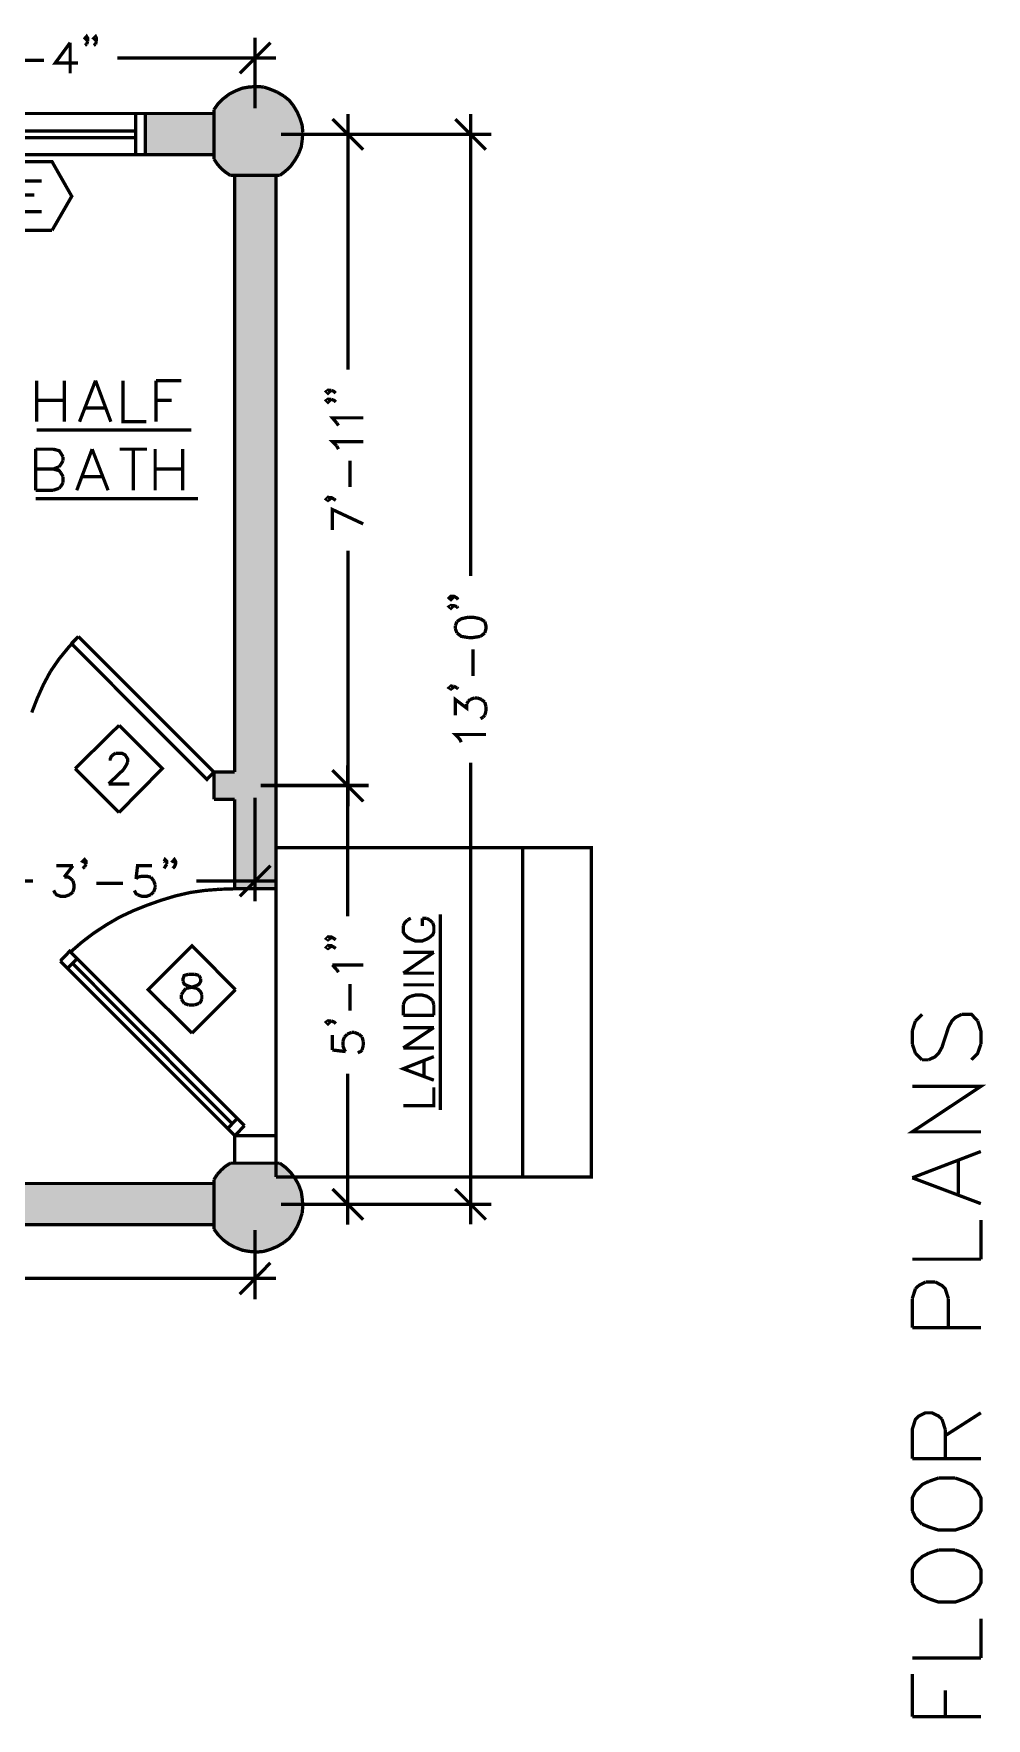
# Model space of a CAD drawing. Header units: millimetres. Extents: x 31 to 857, y 6 to 562.
# Drawn here: x 753 to 826.5, y 261.8 to 391.8 of the extents above; entities that cross this region are included whole.
import ezdxf

# ---------------------------------------------------------------- set-up
doc = ezdxf.new("R2010")
doc.units = ezdxf.units.MM
doc.layers.add('H', color=7, linetype='Continuous')
doc.layers.add('P', color=7, linetype='Continuous')

msp = doc.modelspace()

# ---------------------------------------------------------------- hatches: boundary and pattern name
at = {"layer": 'H', "linetype": 'Continuous'}
for points in [[(767.891, 387.015), (768.35, 387.315), (772.336, 387.015), (767.891, 387.015)], [(768.35, 387.315), (768.473, 387.35), (771.86, 387.315), (768.35, 387.315)], [(772.336, 387.015), (768.35, 387.315), (771.86, 387.315), (772.336, 387.015)], [(768.473, 387.35), (769.02, 387.562), (771.701, 387.35), (768.473, 387.35)], [(771.86, 387.315), (768.473, 387.35), (771.701, 387.35), (771.86, 387.315)], [(769.02, 387.562), (769.108, 387.615), (771.225, 387.562), (769.02, 387.562)], [(771.701, 387.35), (769.02, 387.562), (771.225, 387.562), (771.701, 387.35)], [(769.108, 387.615), (769.743, 387.738), (771.013, 387.615), (769.108, 387.615)], [(771.225, 387.562), (769.108, 387.615), (771.013, 387.615), (771.225, 387.562)], [(771.013, 387.615), (769.743, 387.738), (770.555, 387.738), (771.013, 387.615)], [(766.904, 385.957), (767.256, 386.38), (773.254, 385.957), (766.904, 385.957)], [(767.256, 386.38), (767.327, 386.503), (772.971, 386.38), (767.256, 386.38)], [(773.254, 385.957), (767.256, 386.38), (772.971, 386.38), (773.254, 385.957)], [(767.327, 386.503), (767.75, 386.891), (772.83, 386.503), (767.327, 386.503)], [(772.971, 386.38), (767.327, 386.503), (772.83, 386.503), (772.971, 386.38)], [(767.75, 386.891), (767.891, 387.015), (772.46, 386.891), (767.75, 386.891)], [(772.83, 386.503), (767.75, 386.891), (772.46, 386.891), (772.83, 386.503)], [(772.46, 386.891), (767.891, 387.015), (772.336, 387.015), (772.46, 386.891)], [(761.612, 382.482), (761.612, 385.657), (766.904, 382.482), (761.612, 382.482)], [(766.904, 382.482), (761.612, 385.657), (766.904, 385.657), (766.904, 382.482)], [(766.904, 385.833), (766.904, 385.957), (773.342, 385.833), (766.904, 385.833)], [(773.342, 385.833), (766.904, 385.957), (773.254, 385.957), (773.342, 385.833)], [(766.904, 385.145), (766.904, 385.833), (773.642, 385.145), (766.904, 385.145)], [(773.642, 385.145), (766.904, 385.833), (773.342, 385.833), (773.642, 385.145)], [(766.904, 384.475), (766.904, 385.145), (773.765, 384.475), (766.904, 384.475)], [(773.765, 384.475), (766.904, 385.145), (773.642, 385.145), (773.765, 384.475)], [(766.904, 383.752), (766.904, 384.475), (773.818, 383.752), (766.904, 383.752)], [(773.818, 383.752), (766.904, 384.475), (773.765, 384.475), (773.818, 383.752)], [(766.904, 383.081), (766.904, 383.752), (773.677, 383.081), (766.904, 383.081)], [(773.677, 383.081), (766.904, 383.752), (773.818, 383.752), (773.677, 383.081)], [(766.904, 382.393), (766.904, 383.081), (773.43, 382.393), (766.904, 382.393)], [(773.43, 382.393), (766.904, 383.081), (773.677, 383.081), (773.43, 382.393)], [(766.904, 382.147), (766.904, 382.393), (773.254, 382.147), (766.904, 382.147)], [(773.254, 382.147), (766.904, 382.393), (773.43, 382.393), (773.254, 382.147)], [(767.168, 381.811), (766.904, 382.147), (773.042, 381.811), (767.168, 381.811)], [(773.042, 381.811), (766.904, 382.147), (773.254, 382.147), (773.042, 381.811)], [(767.292, 381.635), (767.168, 381.811), (772.918, 381.635), (767.292, 381.635)], [(772.918, 381.635), (767.168, 381.811), (773.042, 381.811), (772.918, 381.635)], [(767.627, 381.3), (767.292, 381.635), (772.583, 381.3), (767.627, 381.3)], [(772.583, 381.3), (767.292, 381.635), (772.918, 381.635), (772.583, 381.3)], [(767.715, 381.212), (767.627, 381.3), (772.495, 381.212), (767.715, 381.212)], [(772.495, 381.212), (767.627, 381.3), (772.583, 381.3), (772.495, 381.212)], [(768.174, 380.877), (767.715, 381.212), (771.984, 380.877), (768.174, 380.877)], [(771.984, 380.877), (767.715, 381.212), (772.495, 381.212), (771.984, 380.877)], [(768.526, 334.857), (768.526, 380.877), (771.701, 334.857), (768.526, 334.857)], [(771.701, 334.857), (768.526, 380.877), (771.701, 380.877), (771.701, 334.857)], [(766.904, 332.74), (766.904, 334.857), (771.701, 332.74), (766.904, 332.74)], [(771.701, 332.74), (766.904, 334.857), (771.701, 334.857), (771.701, 332.74)], [(768.526, 329.018), (768.526, 332.74), (771.701, 329.018), (768.526, 329.018)], [(771.701, 329.018), (768.526, 332.74), (771.701, 332.74), (771.701, 329.018)], [(768.526, 325.843), (768.526, 329.018), (771.701, 325.843), (768.526, 325.843)], [(771.701, 325.843), (768.526, 329.018), (771.701, 329.018), (771.701, 325.843)], [(767.292, 303.865), (767.627, 304.253), (772.918, 303.865), (767.292, 303.865)], [(767.627, 304.253), (767.715, 304.341), (772.583, 304.253), (767.627, 304.253)], [(772.918, 303.865), (767.627, 304.253), (772.583, 304.253), (772.918, 303.865)], [(767.715, 304.341), (768.174, 304.677), (772.495, 304.341), (767.715, 304.341)], [(772.583, 304.253), (767.715, 304.341), (772.495, 304.341), (772.583, 304.253)], [(772.495, 304.341), (768.174, 304.677), (771.984, 304.677), (772.495, 304.341)], [(743.62, 299.932), (743.62, 303.107), (766.904, 299.932), (743.62, 299.932)], [(766.904, 299.932), (743.62, 303.107), (766.904, 303.107), (766.904, 299.932)], [(766.904, 303.407), (767.168, 303.742), (773.254, 303.407), (766.904, 303.407)], [(766.904, 303.107), (766.904, 303.407), (773.43, 303.107), (766.904, 303.107)], [(773.43, 303.107), (766.904, 303.407), (773.254, 303.407), (773.43, 303.107)], [(766.904, 302.472), (766.904, 303.107), (773.677, 302.472), (766.904, 302.472)], [(773.677, 302.472), (766.904, 303.107), (773.43, 303.107), (773.677, 302.472)], [(767.168, 303.742), (767.292, 303.865), (773.042, 303.742), (767.168, 303.742)], [(773.254, 303.407), (767.168, 303.742), (773.042, 303.742), (773.254, 303.407)], [(773.042, 303.742), (767.292, 303.865), (772.918, 303.865), (773.042, 303.742)], [(766.904, 301.748), (766.904, 302.472), (773.818, 301.748), (766.904, 301.748)], [(773.818, 301.748), (766.904, 302.472), (773.677, 302.472), (773.818, 301.748)], [(766.904, 301.078), (766.904, 301.748), (773.765, 301.078), (766.904, 301.078)], [(773.765, 301.078), (766.904, 301.748), (773.818, 301.748), (773.765, 301.078)], [(766.904, 300.355), (766.904, 301.078), (773.642, 300.355), (766.904, 300.355)], [(773.642, 300.355), (766.904, 301.078), (773.765, 301.078), (773.642, 300.355)], [(766.904, 299.72), (766.904, 300.355), (773.342, 299.72), (766.904, 299.72)], [(773.342, 299.72), (766.904, 300.355), (773.642, 300.355), (773.342, 299.72)], [(766.904, 299.597), (766.904, 299.72), (773.254, 299.597), (766.904, 299.597)], [(773.254, 299.597), (766.904, 299.72), (773.342, 299.72), (773.254, 299.597)], [(767.256, 299.12), (766.904, 299.597), (772.971, 299.12), (767.256, 299.12)], [(772.971, 299.12), (766.904, 299.597), (773.254, 299.597), (772.971, 299.12)], [(767.327, 298.997), (767.256, 299.12), (772.83, 298.997), (767.327, 298.997)], [(772.83, 298.997), (767.256, 299.12), (772.971, 299.12), (772.83, 298.997)], [(767.75, 298.626), (767.327, 298.997), (772.46, 298.626), (767.75, 298.626)], [(772.46, 298.626), (767.327, 298.997), (772.83, 298.997), (772.46, 298.626)], [(767.891, 298.538), (767.75, 298.626), (772.336, 298.538), (767.891, 298.538)], [(772.336, 298.538), (767.75, 298.626), (772.46, 298.626), (772.336, 298.538)], [(768.35, 298.238), (767.891, 298.538), (771.86, 298.238), (768.35, 298.238)], [(771.86, 298.238), (767.891, 298.538), (772.336, 298.538), (771.86, 298.238)], [(768.473, 298.15), (768.35, 298.238), (771.701, 298.15), (768.473, 298.15)], [(771.701, 298.15), (768.35, 298.238), (771.86, 298.238), (771.701, 298.15)], [(769.02, 297.938), (768.473, 298.15), (771.225, 297.938), (769.02, 297.938)], [(771.225, 297.938), (768.473, 298.15), (771.701, 298.15), (771.225, 297.938)], [(769.108, 297.903), (769.02, 297.938), (771.013, 297.903), (769.108, 297.903)], [(771.013, 297.903), (769.02, 297.938), (771.225, 297.938), (771.013, 297.903)], [(769.743, 297.815), (769.108, 297.903), (770.555, 297.815), (769.743, 297.815)], [(770.555, 297.815), (769.108, 297.903), (771.013, 297.903), (770.555, 297.815)]]:
    msp.add_hatch(color=256, dxfattribs=at).paths.add_polyline_path(points)

# ---------------------------------------------------------------- linework, layer by layer
at = {"layer": 'P', "const_width": 0.254}
for points in [[(755.809, 391.125), (754.662, 389.555), (756.408, 389.555)], [(755.809, 391.125), (755.809, 388.761)], [(757.167, 391.46), (757.079, 391.336), (756.955, 391.46), (757.079, 391.601), (757.167, 391.46), (757.167, 391.248)], [(757.167, 391.248), (757.079, 391.001)], [(757.837, 391.46), (757.767, 391.336), (757.626, 391.46), (757.767, 391.601), (757.837, 391.46), (757.837, 391.248)], [(757.837, 391.248), (757.767, 391.001)], [(768.897, 388.761), (771.26, 391.125)], [(770.079, 386.045), (770.079, 391.513)], [(757.079, 391.001), (756.955, 390.913)], [(757.767, 391.001), (757.626, 390.913)], [(771.684, 389.943), (759.46, 389.943)], [(751.752, 389.767), (753.78, 389.767)], [(768.562, 387.403), (768.085, 387.156), (767.627, 386.803), (767.239, 386.433), (766.904, 385.957)], [(770.202, 387.738), (769.62, 387.703), (769.108, 387.615), (768.562, 387.403)], [(770.749, 387.703), (770.202, 387.738)], [(771.772, 387.315), (771.26, 387.526), (770.749, 387.703)], [(772.283, 387.015), (771.772, 387.315)], [(766.904, 382.147), (766.904, 385.957)], [(773.042, 386.256), (772.707, 386.68), (772.283, 387.015)], [(773.765, 384.193), (773.712, 384.739), (773.553, 385.251), (773.342, 385.745), (773.042, 386.256)], [(690.192, 385.657), (766.904, 385.657)], [(744.167, 385.657), (761.612, 385.657)], [(761.612, 382.482), (744.167, 382.482), (744.167, 385.657)], [(760.853, 385.657), (760.853, 382.482)], [(761.612, 385.657), (761.612, 382.482)], [(766.904, 385.657), (766.904, 382.482)], [(778.422, 382.87), (776.041, 385.233)], [(777.24, 385.621), (777.24, 365.901)], [(787.894, 382.87), (785.53, 385.233)], [(786.712, 385.621), (786.712, 349.973)], [(745.014, 384.316), (760.853, 384.316)], [(745.014, 383.805), (760.853, 383.805)], [(772.072, 384.052), (788.317, 384.052)], [(772.072, 384.052), (778.845, 384.052)], [(773.43, 382.535), (773.642, 383.081), (773.712, 383.593), (773.765, 384.193)], [(766.904, 382.482), (737.817, 382.482)], [(766.904, 382.147), (767.151, 381.776), (767.45, 381.423)], [(771.984, 380.877), (772.442, 381.229), (772.83, 381.6), (773.165, 382.076), (773.43, 382.535)], [(751.364, 381.935), (754.415, 381.935), (755.932, 379.271), (754.415, 376.643)], [(767.45, 381.423), (767.786, 381.141), (768.174, 380.877)], [(768.174, 380.877), (771.984, 380.877)], [(768.509, 380.877), (771.684, 380.877)], [(768.509, 334.857), (768.509, 380.877)], [(771.684, 380.877), (771.684, 325.843)], [(752.122, 378.09), (752.122, 380.453), (753.604, 380.453)], [(752.122, 379.36), (753.057, 379.36)], [(752.122, 378.09), (753.604, 378.09)], [(754.415, 376.643), (751.364, 376.643)], [(753.233, 361.879), (753.233, 365.054)], [(755.35, 365.054), (755.35, 361.879)], [(756.532, 361.879), (757.767, 365.054)], [(757.767, 365.054), (758.948, 361.879)], [(759.883, 365.054), (759.883, 361.879), (761.7, 361.879)], [(762.423, 361.879), (762.423, 365.054)], [(762.423, 365.054), (764.399, 365.054)], [(775.705, 364.296), (775.829, 364.208), (775.705, 364.084), (775.582, 364.208), (775.705, 364.296)], [(775.705, 364.296), (775.97, 364.296)], [(775.97, 364.296), (776.182, 364.208), (776.305, 364.084)], [(753.233, 363.52), (755.35, 363.52)], [(756.991, 362.938), (758.525, 362.938)], [(762.423, 363.52), (763.64, 363.52)], [(775.705, 363.608), (775.829, 363.52), (775.705, 363.396), (775.582, 363.52), (775.705, 363.608)], [(775.705, 363.608), (775.97, 363.608)], [(775.97, 363.608), (776.182, 363.52), (776.305, 363.396)], [(753.233, 361.244), (765.157, 361.244)], [(776.376, 361.791), (776.041, 362.179), (778.422, 362.179)], [(776.517, 361.58), (776.376, 361.791)], [(776.376, 360.01), (776.041, 360.345), (778.422, 360.345)], [(776.517, 359.763), (776.376, 360.01)], [(753.145, 356.588), (753.145, 359.763)], [(753.145, 359.763), (754.503, 359.763)], [(754.503, 359.763), (754.962, 359.639), (755.086, 359.463)], [(755.086, 359.463), (755.262, 359.163)], [(755.262, 358.863), (755.086, 358.581)], [(755.262, 359.163), (755.262, 358.863)], [(756.32, 356.588), (757.502, 359.763)], [(757.502, 359.763), (758.737, 356.588)], [(759.619, 359.763), (761.735, 359.763)], [(760.677, 359.763), (760.677, 356.588)], [(762.37, 356.588), (762.37, 359.763)], [(764.487, 359.763), (764.487, 356.588)], [(777.399, 356.835), (777.399, 358.863)], [(754.962, 358.405), (754.503, 358.228), (753.145, 358.228)], [(754.503, 358.228), (754.962, 358.105), (755.086, 357.946)], [(755.086, 358.581), (754.962, 358.405)], [(755.086, 357.946), (755.262, 357.646)], [(755.262, 357.646), (755.262, 357.17)], [(756.744, 357.646), (758.261, 357.646)], [(762.37, 358.228), (764.487, 358.228)], [(754.503, 356.588), (753.145, 356.588)], [(754.962, 356.747), (754.503, 356.588)], [(755.086, 356.888), (754.962, 356.747)], [(755.262, 357.17), (755.086, 356.888)], [(775.705, 356.023), (775.829, 355.9), (775.705, 355.812), (775.582, 355.9), (775.705, 356.023)], [(775.705, 356.023), (775.97, 356.023), (776.182, 355.9)], [(753.145, 355.953), (765.669, 355.953)], [(776.041, 353.536), (776.041, 355.106), (778.422, 353.995)], [(776.182, 355.9), (776.305, 355.812)], [(777.24, 332.193), (777.24, 351.931)], [(785.195, 348.421), (785.319, 348.28), (785.195, 348.156), (785.054, 348.28), (785.195, 348.421), (785.407, 348.421), (785.654, 348.28), (785.742, 348.156)], [(785.195, 347.698), (785.319, 347.61), (785.195, 347.486), (785.054, 347.61), (785.195, 347.698)], [(785.195, 347.698), (785.407, 347.698), (785.654, 347.61)], [(785.654, 347.61), (785.742, 347.486)], [(785.654, 346.463), (785.53, 346.128)], [(785.53, 346.128), (785.53, 345.916)], [(785.53, 345.916), (785.654, 345.581)], [(785.53, 345.916), (785.53, 345.916)], [(786.536, 346.798), (785.989, 346.675), (785.654, 346.463)], [(787.471, 346.675), (786.888, 346.798), (786.536, 346.798)], [(787.806, 346.463), (787.471, 346.675)], [(787.806, 345.581), (787.894, 345.916), (787.894, 346.128), (787.806, 346.463)], [(756.444, 345.317), (755.685, 344.47), (754.962, 343.588)], [(755.897, 344.77), (756.444, 345.317)], [(766.904, 334.857), (766.357, 334.275), (755.897, 344.77)], [(756.444, 345.317), (766.904, 334.857)], [(785.654, 345.581), (785.989, 345.317), (786.536, 345.228)], [(786.536, 345.228), (786.888, 345.228), (787.471, 345.317)], [(786.888, 342.265), (786.888, 344.311)], [(787.471, 345.317), (787.806, 345.581)], [(754.962, 343.588), (754.292, 342.618)], [(754.292, 342.618), (753.745, 341.595), (753.269, 340.536)], [(753.269, 340.536), (752.845, 339.443)], [(785.195, 341.471), (785.319, 341.348), (785.195, 341.26), (785.054, 341.348), (785.195, 341.471)], [(785.195, 341.471), (785.407, 341.471)], [(785.407, 341.471), (785.654, 341.348)], [(785.53, 339.231), (785.53, 340.448), (786.412, 339.778), (786.412, 340.113)], [(785.654, 341.348), (785.742, 341.26)], [(786.536, 340.325), (786.677, 340.448)], [(786.677, 340.448), (787.012, 340.572)], [(787.012, 340.572), (787.224, 340.572)], [(787.224, 340.572), (787.559, 340.448)], [(787.559, 340.448), (787.806, 340.237)], [(786.412, 340.113), (786.536, 340.325)], [(787.806, 339.231), (787.682, 339.09)], [(787.806, 340.237), (787.894, 339.901)], [(787.894, 339.566), (787.806, 339.231)], [(787.894, 339.901), (787.894, 339.566)], [(759.583, 338.455), (756.197, 335.121)], [(759.583, 331.735), (762.917, 335.121), (759.583, 338.455)], [(787.682, 339.09), (787.471, 338.967)], [(785.989, 337.15), (785.865, 337.397), (785.53, 337.749), (787.894, 337.749)], [(758.896, 335.721), (758.896, 335.844), (758.984, 336.056), (759.107, 336.18)], [(759.107, 336.18), (759.319, 336.303)], [(759.319, 336.303), (759.795, 336.303), (760.042, 336.18), (760.13, 336.056)], [(760.254, 335.633), (760.13, 335.368), (759.919, 335.033)], [(760.13, 336.056), (760.254, 335.844), (760.254, 335.633)], [(777.222, 335.368), (777.222, 323.727)], [(786.712, 299.949), (786.712, 335.58)], [(756.197, 335.121), (759.583, 331.735), (759.583, 331.735)], [(759.919, 335.033), (758.772, 333.939)], [(758.772, 333.939), (760.377, 333.939)], [(766.904, 332.74), (766.904, 334.857)], [(766.904, 334.857), (766.904, 334.857)], [(766.904, 334.857), (768.509, 334.857)], [(776.041, 334.998), (778.422, 332.581)], [(778.422, 332.581), (776.041, 334.998)], [(768.509, 332.74), (766.904, 332.74)], [(768.509, 325.843), (768.509, 332.74)], [(770.079, 332.881), (770.079, 324.873)], [(770.502, 333.816), (778.845, 333.816)], [(770.502, 333.798), (778.845, 333.798)], [(790.734, 329.018), (771.684, 329.018), (771.684, 303.618), (771.684, 303.618)], [(790.734, 303.618), (790.734, 329.018)], [(790.734, 329.018), (796.025, 329.018), (796.025, 303.618), (790.734, 303.618)], [(754.75, 327.625), (756.02, 327.625)], [(756.02, 327.625), (755.35, 326.743)], [(757.043, 327.96), (756.92, 327.889), (756.779, 327.96), (756.92, 328.101), (757.043, 327.96), (757.043, 327.748)], [(756.92, 327.537), (756.779, 327.413)], [(757.043, 327.748), (756.92, 327.537)], [(762.123, 327.625), (761.012, 327.625), (760.889, 326.602)], [(763.058, 327.96), (763.129, 328.101), (763.27, 327.96), (763.27, 327.748)], [(763.129, 327.889), (763.058, 327.96)], [(763.129, 327.537), (763.058, 327.413)], [(763.27, 327.96), (763.129, 327.889)], [(763.27, 327.748), (763.129, 327.537)], [(763.852, 327.889), (763.729, 327.96), (763.852, 328.101), (763.94, 327.96), (763.94, 327.748), (763.852, 327.537), (763.729, 327.413)], [(763.94, 327.96), (763.852, 327.889)], [(768.897, 325.261), (771.26, 327.625)], [(746.795, 326.443), (752.934, 326.443)], [(755.35, 326.743), (755.685, 326.743), (755.897, 326.602)], [(755.897, 326.602), (756.02, 326.478)], [(756.02, 326.478), (756.109, 326.143), (756.109, 325.931), (756.02, 325.596)], [(757.837, 326.267), (759.883, 326.267)], [(760.889, 326.602), (761.012, 326.743)], [(761.012, 326.743), (761.347, 326.813), (761.7, 326.813), (762.035, 326.743)], [(762.035, 326.743), (762.247, 326.478)], [(762.247, 326.478), (762.37, 326.143)], [(762.37, 326.143), (762.37, 325.931)], [(771.684, 326.443), (765.545, 326.443)], [(754.662, 325.473), (754.539, 325.72)], [(755.773, 325.385), (755.421, 325.261), (755.086, 325.261), (754.75, 325.385), (754.662, 325.473)], [(756.02, 325.596), (755.773, 325.385)], [(765.087, 325.561), (763.94, 325.296), (762.829, 324.961), (761.735, 324.573), (760.677, 324.15), (759.619, 323.656), (758.596, 323.056)], [(761.012, 325.385), (760.889, 325.473), (760.765, 325.72)], [(762.035, 325.385), (761.7, 325.261), (761.347, 325.261), (761.012, 325.385)], [(762.247, 325.596), (762.035, 325.385)], [(762.37, 325.931), (762.247, 325.596)], [(766.216, 325.72), (765.087, 325.561)], [(767.362, 325.808), (766.216, 325.72)], [(768.509, 325.843), (767.362, 325.808)], [(771.684, 325.843), (768.509, 325.843)], [(782.091, 323.568), (781.844, 323.444)], [(783.325, 323.568), (782.99, 323.568)], [(782.99, 323.568), (782.99, 322.968)], [(783.537, 323.444), (783.325, 323.568)], [(784.384, 308.786), (784.384, 323.868)], [(758.596, 323.056), (757.626, 322.421), (756.744, 321.751)], [(781.844, 323.444), (781.632, 323.233), (781.509, 322.968)], [(781.509, 322.968), (781.509, 322.509), (781.632, 322.298)], [(781.632, 322.298), (781.844, 322.086), (782.091, 321.963)], [(783.784, 323.233), (783.537, 323.444)], [(783.537, 322.086), (783.784, 322.298), (783.872, 322.509), (783.872, 322.968), (783.784, 323.233)], [(769.267, 307.569), (755.773, 321.028), (755.05, 320.269)], [(756.744, 321.751), (755.844, 320.975)], [(768.562, 318.064), (765.21, 321.451), (761.824, 318.064), (765.21, 314.713), (765.21, 314.713)], [(775.705, 322.121), (775.829, 321.998), (775.705, 321.91), (775.582, 321.998), (775.705, 322.121)], [(775.705, 321.451), (775.829, 321.328), (775.705, 321.239), (775.582, 321.328), (775.705, 321.451)], [(775.705, 322.121), (775.97, 322.121), (776.182, 321.998)], [(775.705, 321.451), (775.97, 321.451), (776.182, 321.328)], [(776.182, 321.998), (776.305, 321.91)], [(776.182, 321.328), (776.305, 321.239)], [(781.509, 319.334), (783.872, 320.94)], [(783.872, 320.94), (781.509, 320.94)], [(782.091, 321.963), (782.443, 321.822), (782.99, 321.822), (783.325, 321.963), (783.537, 322.086)], [(755.05, 320.269), (768.509, 306.793)], [(756.356, 320.463), (755.597, 319.705)], [(755.985, 320.093), (768.297, 307.728)], [(776.376, 319.617), (776.041, 319.969)], [(776.041, 319.969), (778.422, 319.969)], [(776.517, 319.405), (776.376, 319.617)], [(764.946, 319.246), (764.611, 319.158), (764.522, 318.911), (764.522, 318.699)], [(764.522, 318.699), (764.611, 318.488), (764.875, 318.364)], [(764.875, 318.364), (765.298, 318.223), (765.634, 318.153)], [(765.422, 319.246), (764.946, 319.246)], [(764.946, 319.246), (764.946, 319.246)], [(765.087, 318.223), (765.545, 318.364)], [(765.757, 319.158), (765.422, 319.246)], [(765.545, 318.364), (765.757, 318.488), (765.881, 318.699), (765.881, 318.911)], [(765.881, 318.911), (765.757, 319.158)], [(777.399, 316.442), (777.399, 318.488)], [(783.872, 319.334), (781.509, 319.334)], [(783.872, 318.435), (781.509, 318.435)], [(764.399, 317.676), (764.522, 317.888)], [(764.399, 317.341), (764.399, 317.676)], [(764.522, 317.13), (764.399, 317.341)], [(764.522, 317.888), (764.734, 318.153)], [(764.611, 317.006), (764.522, 317.13)], [(764.946, 316.883), (764.611, 317.006)], [(764.734, 318.153), (765.087, 318.223)], [(765.21, 314.713), (768.562, 318.064)], [(765.757, 317.006), (765.422, 316.883)], [(765.634, 318.153), (765.881, 317.888), (765.969, 317.676)], [(765.969, 317.341), (765.881, 317.13), (765.757, 317.006)], [(765.969, 317.676), (765.969, 317.341)], [(781.509, 316.883), (781.632, 317.218)], [(781.632, 317.218), (781.844, 317.429), (782.091, 317.553)], [(782.091, 317.553), (782.443, 317.641), (782.99, 317.641), (783.325, 317.553), (783.537, 317.429)], [(783.537, 317.429), (783.784, 317.218)], [(783.784, 317.218), (783.872, 316.883)], [(765.422, 316.883), (764.946, 316.883)], [(781.509, 316.071), (781.509, 316.883)], [(783.872, 316.071), (781.509, 316.071)], [(783.872, 316.883), (783.872, 316.071)], [(783.872, 316.071), (783.872, 316.071)], [(821.549, 316.159), (821.037, 315.648)], [(822.06, 312.649), (822.572, 312.896), (822.819, 313.143), (823.083, 313.619), (823.577, 315.136), (823.842, 315.648), (824.089, 315.895), (824.6, 316.159)], [(824.6, 316.159), (825.359, 316.159), (825.835, 315.648)], [(775.705, 315.648), (775.829, 315.56), (775.705, 315.436), (775.582, 315.56), (775.705, 315.648)], [(775.705, 315.648), (775.97, 315.648)], [(775.97, 315.648), (776.182, 315.56), (776.305, 315.436)], [(776.041, 314.554), (776.041, 313.408)], [(776.852, 314.078), (776.975, 314.413)], [(776.975, 314.413), (777.187, 314.625)], [(777.187, 314.625), (777.522, 314.766)], [(777.522, 314.766), (777.734, 314.766)], [(777.734, 314.766), (778.087, 314.625)], [(778.087, 314.625), (778.334, 314.413)], [(778.334, 314.413), (778.422, 314.078)], [(781.509, 313.567), (783.872, 315.136)], [(783.872, 315.136), (781.509, 315.136)], [(821.037, 315.648), (820.79, 314.889)], [(820.79, 314.889), (820.79, 313.866)], [(825.835, 315.648), (826.082, 314.889), (826.082, 313.866)], [(776.041, 313.408), (777.064, 313.284)], [(776.852, 313.743), (776.852, 314.078)], [(776.975, 313.408), (776.852, 313.743)], [(777.064, 313.284), (776.975, 313.408)], [(778.334, 313.408), (778.21, 313.284), (777.998, 313.196)], [(778.422, 313.743), (778.334, 313.408)], [(778.422, 314.078), (778.422, 313.743)], [(783.872, 313.567), (781.509, 313.567)], [(820.79, 313.866), (821.037, 313.143)], [(821.037, 313.143), (821.549, 312.649)], [(826.082, 313.866), (825.835, 313.143), (825.359, 312.649)], [(783.872, 311.079), (781.509, 311.961), (783.872, 312.896)], [(783.114, 311.415), (783.114, 312.561)], [(821.549, 312.649), (822.06, 312.649)], [(777.222, 299.932), (777.222, 311.573)], [(781.509, 309.122), (783.872, 309.122), (783.872, 310.515)], [(826.082, 307.093), (820.79, 307.093), (826.082, 310.603), (820.79, 310.603)], [(767.962, 307.34), (768.685, 308.116)], [(769.267, 307.569), (768.509, 306.793)], [(768.509, 304.677), (768.509, 306.793)], [(771.684, 306.793), (768.509, 306.793)], [(771.684, 306.793), (771.684, 304.677)], [(820.79, 303.548), (826.082, 305.576)], [(768.174, 304.677), (767.786, 304.43), (767.45, 304.13), (767.151, 303.795)], [(768.174, 304.677), (771.984, 304.677)], [(768.509, 304.677), (771.684, 304.677)], [(773.43, 303.036), (773.165, 303.495), (772.83, 303.953), (772.442, 304.341), (771.984, 304.677)], [(824.353, 302.313), (824.353, 304.818)], [(690.192, 303.107), (766.904, 303.107)], [(767.151, 303.795), (766.904, 303.407)], [(766.904, 303.407), (766.904, 299.597)], [(766.904, 303.107), (766.904, 299.932)], [(771.684, 303.618), (790.734, 303.618)], [(773.765, 301.378), (773.712, 301.978), (773.642, 302.472), (773.43, 303.036)], [(826.082, 301.554), (820.79, 303.548)], [(772.072, 301.502), (788.317, 301.502)], [(772.072, 301.502), (778.845, 301.502)], [(776.041, 302.683), (778.422, 300.32)], [(785.53, 302.683), (787.894, 300.32)], [(773.342, 299.808), (773.553, 300.32), (773.712, 300.831)], [(773.712, 300.831), (773.765, 301.378)], [(826.082, 297.268), (826.082, 300.284)], [(766.904, 299.932), (690.192, 299.932)], [(766.904, 299.597), (767.239, 299.138), (767.627, 298.75), (768.085, 298.415), (768.562, 298.168)], [(770.079, 299.508), (770.079, 294.181)], [(772.283, 298.538), (772.707, 298.873), (773.042, 299.297)], [(773.042, 299.297), (773.342, 299.808)], [(768.562, 298.168), (769.108, 297.956), (769.62, 297.868), (770.202, 297.815)], [(770.202, 297.815), (770.749, 297.868), (771.26, 298.027), (771.772, 298.238), (772.283, 298.538)], [(768.897, 294.569), (771.26, 296.986)], [(820.79, 297.268), (826.082, 297.268)], [(771.684, 295.787), (736, 295.787)], [(820.79, 294.234), (821.037, 294.993)], [(821.037, 294.993), (821.302, 295.24), (821.813, 295.504)], [(821.813, 295.504), (822.572, 295.504)], [(822.572, 295.504), (823.083, 295.24), (823.33, 294.993), (823.577, 294.234)], [(820.79, 291.977), (820.79, 294.234)], [(823.577, 294.234), (823.577, 291.977)], [(826.082, 291.977), (820.79, 291.977)], [(820.79, 281.869), (820.79, 284.145), (821.037, 284.921), (821.302, 285.168), (821.813, 285.415), (822.307, 285.415), (822.819, 285.168), (823.083, 284.921)], [(823.083, 284.921), (823.33, 284.145)], [(823.33, 283.651), (826.082, 285.415)], [(823.33, 284.145), (823.33, 281.869)], [(826.082, 281.869), (820.79, 281.869)], [(822.06, 280.123), (821.549, 279.876), (821.037, 279.365), (820.79, 278.853), (820.79, 277.848)], [(822.819, 280.388), (822.06, 280.123)], [(824.089, 280.388), (822.819, 280.388)], [(824.847, 280.123), (824.089, 280.388)], [(825.359, 276.825), (825.835, 277.336), (826.082, 277.848), (826.082, 278.853), (825.835, 279.365), (825.359, 279.876), (824.847, 280.123)], [(820.79, 277.848), (821.037, 277.336), (821.549, 276.825)], [(820.79, 277.848), (820.79, 277.848)], [(821.549, 276.825), (822.06, 276.613), (822.819, 276.366), (824.089, 276.366), (824.847, 276.613), (825.359, 276.825)], [(822.06, 274.585), (821.549, 274.32), (821.037, 273.826), (820.79, 273.315), (820.79, 272.292)], [(822.819, 274.832), (822.06, 274.585)], [(824.089, 274.832), (822.819, 274.832)], [(824.847, 274.585), (824.089, 274.832)], [(825.835, 271.78), (826.082, 272.292), (826.082, 273.315), (825.835, 273.826), (825.359, 274.32), (824.847, 274.585)], [(820.79, 272.292), (821.037, 271.78), (821.549, 271.321), (822.06, 271.074)], [(820.79, 272.292), (820.79, 272.292)], [(825.359, 271.321), (825.835, 271.78)], [(822.06, 271.074), (822.819, 270.81), (824.089, 270.81), (824.847, 271.074)], [(824.847, 271.074), (825.359, 271.321)], [(826.082, 266.506), (826.082, 269.54)], [(820.79, 266.506), (826.082, 266.506)], [(820.79, 261.973), (820.79, 265.271)], [(823.33, 261.973), (823.33, 264.001)], [(826.082, 261.973), (820.79, 261.973)]]:
    msp.add_lwpolyline(points, dxfattribs=at)

doc.saveas('drawing.dxf')
